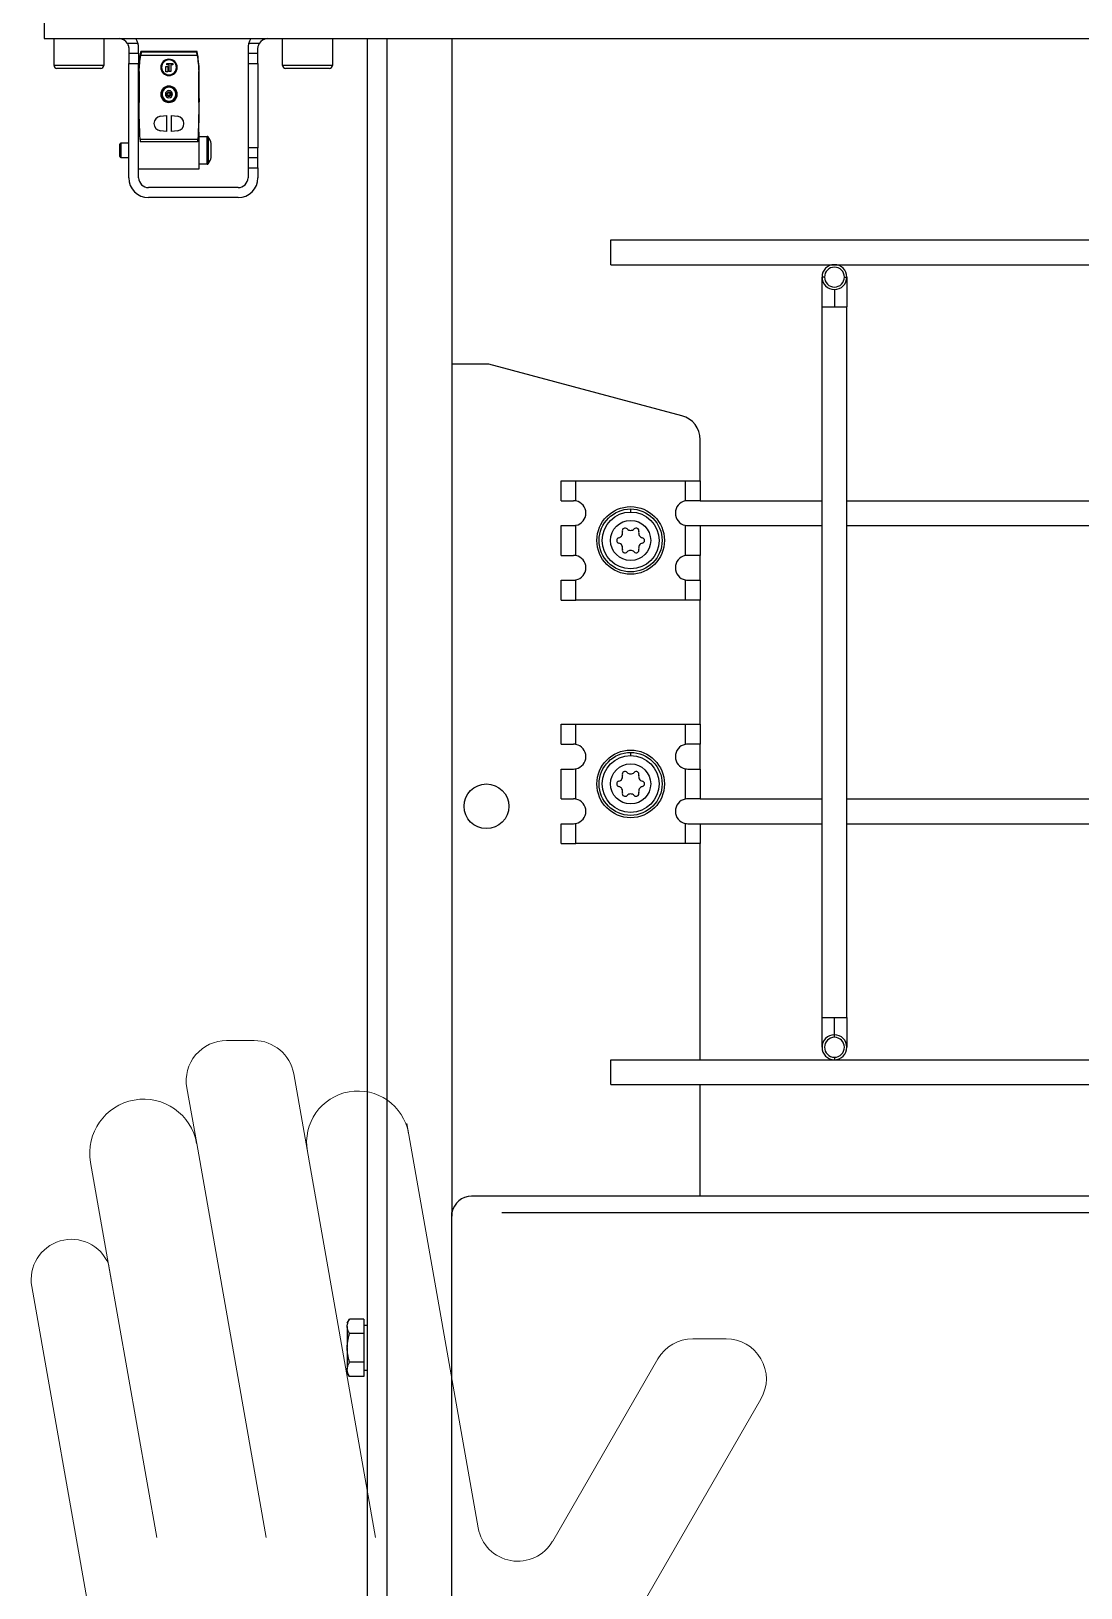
# Model space of a CAD drawing. Header units: millimetres. Extents: x -187347 to 135007, y -6415 to 292048.
# Drawn here: x -52372.2 to -52161, y 21176.7 to 21490 of the extents above; entities that cross this region are included whole.
import ezdxf

# ---------------------------------------------------------------- set-up
doc = ezdxf.new("R2010")
doc.units = ezdxf.units.MM
doc.header["$LTSCALE"] = 100
doc.layers.get('0').update_dxf_attribs({"lineweight": 18})
doc.layers.add('LAYOUT', color=3, linetype='Continuous', lineweight=18)
doc.layers.add('Layout CAT2', color=6, linetype='Continuous')

# ---------------------------------------------------------------- blocks, each defined once
blk = doc.blocks.new('vgdsvbgsbfgsd')
at = {"color": 0, "linetype": 'ByBlock', "lineweight": -2}
for p, q in [((4984.81, -48532.31, 0), (4984.81, -48536.31, 0)), ((4984.81, -48536.31, 0), (5794.81, -48536.31, 0)), ((4986.81, -48541.71, 0), (4986.81, -48536.31, 0)), ((4996.81, -48536.31, 0), (4996.81, -48541.71, 0)), ((5032.81, -48541.71, 0), (5032.81, -48536.31, 0)), ((5042.81, -48536.31, 0), (5042.81, -48541.71, 0)), ((5049.81, -48536.31, 0), (5049.81, -48963.81, 0)), ((5053.81, -48955.8, 0), (5053.81, -48536.31, 0)), ((5066.81, -48536.31, 0), (5066.81, -48773.28, 0)), ((5003.72, -48537.31, 0), (5001.58, -48537.31, 0)), ((5001.84, -48538.31, 0), (5001.84, -48539.31, 0)), ((5001.84, -48539.31, 0), (5001.84, -48541.31, 0)), ((5003.84, -48539.31, 0), (5001.84, -48539.31, 0)), ((5003.84, -48539.31, 0), (5003.84, -48538.31, 0)), ((5003.84, -48539.31, 0), (5003.84, -48541.31, 0)), ((5015.63, -48538.91, 0), (5004.26, -48538.91, 0)), ((5015.63, -48539.68, 0), (5004.26, -48539.68, 0)), ((5015.52, -48539.02, 0), (5004.53, -48539.02, 0)), ((5025.84, -48538.31, 0), (5025.84, -48539.31, 0)), ((5025.84, -48539.31, 0), (5025.84, -48541.31, 0)), ((5027.84, -48539.31, 0), (5025.84, -48539.31, 0)), ((5028.11, -48537.31, 0), (5025.97, -48537.31, 0)), ((5027.84, -48539.31, 0), (5027.84, -48538.31, 0)), ((5027.84, -48541.31, 0), (5027.84, -48539.31, 0)), ((4996.81, -48541.71, 0), (4986.81, -48541.71, 0)), ((4996.21, -48542.31, 0), (4987.41, -48542.31, 0)), ((5001.84, -48564.31, 0), (5001.84, -48541.31, 0)), ((5001.84, -48541.31, 0), (5003.84, -48541.31, 0)), ((5003.84, -48564.31, 0), (5003.84, -48541.31, 0)), ((5003.95, -48542.95, 0), (5003.95, -48549.2, 0)), ((5009.34, -48543.01, 0), (5009.34, -48541.91, 0)), ((5009.34, -48541.91, 0), (5009.74, -48541.91, 0)), ((5009.54, -48541.31, 0), (5010.74, -48541.31, 0)), ((5009.54, -48541.61, 0), (5009.54, -48541.31, 0)), ((5009.99, -48541.61, 0), (5009.54, -48541.61, 0)), ((5009.74, -48541.91, 0), (5009.74, -48543.01, 0)), ((5009.99, -48542.91, 0), (5009.99, -48541.61, 0)), ((5010.29, -48542.91, 0), (5009.99, -48542.91, 0)), ((5010.29, -48541.61, 0), (5010.29, -48542.91, 0)), ((5010.74, -48541.61, 0), (5010.29, -48541.61, 0)), ((5010.74, -48541.31, 0), (5010.74, -48541.61, 0)), ((5015.93, -48549.2, 0), (5015.93, -48542.95, 0)), ((5016.04, -48549.2, 0), (5016.04, -48542.95, 0)), ((5025.84, -48541.31, 0), (5027.84, -48541.31, 0)), ((5025.84, -48541.31, 0), (5025.84, -48558.31, 0)), ((5027.84, -48541.31, 0), (5027.84, -48558.31, 0)), ((5042.81, -48541.71, 0), (5032.81, -48541.71, 0)), ((5042.21, -48542.31, 0), (5033.41, -48542.31, 0)), ((5009.74, -48543.01, 0), (5009.34, -48543.01, 0)), ((5008.44, -48547.51, 0), (5008.54, -48547.51, 0)), ((5009.49, -48547.51, 0), (5009.21, -48547.51, 0)), ((5009.94, -48547.06, 0), (5009.94, -48547.22, 0)), ((5009.94, -48547.79, 0), (5009.94, -48547.96, 0)), ((5010.67, -48547.51, 0), (5010.39, -48547.51, 0)), ((5011.44, -48547.51, 0), (5011.34, -48547.51, 0)), ((5008.22, -48551.95, 0), (5009.43, -48551.81, 0)), ((5009.43, -48551.81, 0), (5009.43, -48554.99, 0)), ((5010.46, -48551.81, 0), (5011.67, -48551.95, 0)), ((5010.46, -48554.99, 0), (5010.46, -48551.81, 0)), ((5003.95, -48555.11, 0), (5003.84, -48555.11, 0)), ((5004.07, -48555.21, 0), (5003.96, -48555.21, 0)), ((5009.43, -48554.99, 0), (5008.22, -48554.85, 0)), ((5011.67, -48554.85, 0), (5010.46, -48554.99, 0)), ((5015.93, -48555.21, 0), (5015.82, -48555.21, 0)), ((5016.04, -48555.11, 0), (5015.93, -48555.11, 0)), ((5016.04, -48562.51, 0), (5016.04, -48555.11, 0)), ((5000.04, -48557.61, 0), (5000.35, -48557.31, 0)), ((5000.04, -48560, 0), (5000.04, -48557.61, 0)), ((5000.35, -48557.31, 0), (5001.84, -48557.31, 0)), ((5000.35, -48560.31, 0), (5000.35, -48557.31, 0)), ((5003.84, -48560.97, 0), (5003.84, -48556.64, 0)), ((5015.75, -48556.64, 0), (5004.13, -48556.64, 0)), ((5015.73, -48557.08, 0), (5004.15, -48557.08, 0)), ((5016.04, -48556.01, 0), (5017.63, -48556.01, 0)), ((5017.63, -48561.61, 0), (5017.63, -48556.01, 0)), ((5017.87, -48561.48, 0), (5017.87, -48556.14, 0)), ((5018.44, -48557.95, 0), (5018.44, -48557.41, 0)), ((5018.44, -48559.34, 0), (5018.44, -48557.95, 0)), ((5025.84, -48558.31, 0), (5025.84, -48560.31, 0)), ((5027.84, -48558.31, 0), (5025.84, -48558.31, 0)), ((5027.84, -48560.31, 0), (5027.84, -48558.31, 0)), ((5000.35, -48560.31, 0), (5000.04, -48560, 0)), ((5001.84, -48560.31, 0), (5000.35, -48560.31, 0)), ((5017.63, -48561.61, 0), (5016.04, -48561.61, 0)), ((5018.44, -48560.2, 0), (5018.44, -48559.34, 0)), ((5018.44, -48560.21, 0), (5018.44, -48560.2, 0)), ((5025.84, -48560.31, 0), (5025.84, -48562.31, 0)), ((5027.84, -48560.31, 0), (5025.84, -48560.31, 0)), ((5027.84, -48562.31, 0), (5027.84, -48560.31, 0)), ((5003.84, -48562.51, 0), (5016.04, -48562.51, 0)), ((5025.84, -48562.31, 0), (5025.84, -48564.31, 0)), ((5025.84, -48562.31, 0), (5027.84, -48562.31, 0)), ((5027.84, -48562.31, 0), (5027.84, -48564.31, 0)), ((5023.84, -48566.31, 0), (5005.84, -48566.31, 0)), ((5023.84, -48568.31, 0), (5005.84, -48568.31, 0)), ((5098.81, -48581.81, 0), (5098.81, -48576.81, 0)), ((5098.81, -48576.81, 0), (5668.81, -48576.81, 0)), ((5098.81, -48581.81, 0), (5668.81, -48581.81, 0)), ((5141.31, -48590.31, 0), (5141.31, -48584.31, 0)), ((5141.81, -48584.31, 0), (5141.31, -48584.31, 0)), ((5143.81, -48586.81, 0), (5143.81, -48590.31, 0)), ((5145.81, -48584.31, 0), (5146.31, -48584.31, 0)), ((5146.31, -48584.31, 0), (5146.31, -48590.31, 0)), ((5141.31, -48733.31, 0), (5141.31, -48590.31, 0)), ((5141.31, -48590.31, 0), (5143.81, -48590.31, 0)), ((5143.81, -48590.31, 0), (5146.31, -48590.31, 0)), ((5146.31, -48733.31, 0), (5146.31, -48590.31, 0)), ((5074.27, -48601.81, 0), (5066.81, -48601.81, 0)), ((5113.1, -48612.21, 0), (5074.27, -48601.81, 0)), ((5116.81, -48625.31, 0), (5116.81, -48617.04, 0)), ((5088.81, -48625.31, 0), (5091.81, -48625.31, 0)), ((5088.81, -48629.31, 0), (5088.81, -48625.31, 0)), ((5091.81, -48625.31, 0), (5113.81, -48625.31, 0)), ((5091.81, -48629.36, 0), (5091.81, -48625.31, 0)), ((5113.81, -48625.31, 0), (5116.81, -48625.31, 0)), ((5113.81, -48625.31, 0), (5113.81, -48629.36, 0)), ((5116.81, -48625.31, 0), (5116.81, -48629.31, 0)), ((5088.81, -48629.31, 0), (5091.31, -48629.31, 0)), ((5116.81, -48629.31, 0), (5114.31, -48629.31, 0)), ((5116.82, -48629.31, 0), (5141.31, -48629.31, 0)), ((5146.32, -48629.31, 0), (5237.31, -48629.31, 0)), ((5102.81, -48630.98, 0), (5102.81, -48631.59, 0)), ((5088.81, -48640.31, 0), (5088.81, -48634.31, 0)), ((5088.81, -48634.31, 0), (5091.31, -48634.31, 0)), ((5091.81, -48640.36, 0), (5091.81, -48634.26, 0)), ((5113.81, -48634.26, 0), (5113.81, -48640.36, 0)), ((5114.31, -48634.31, 0), (5116.81, -48634.31, 0)), ((5116.81, -48634.31, 0), (5116.81, -48640.31, 0)), ((5116.82, -48634.31, 0), (5141.31, -48634.31, 0)), ((5146.32, -48634.31, 0), (5237.31, -48634.31, 0)), ((5088.81, -48640.31, 0), (5091.31, -48640.31, 0)), ((5116.81, -48640.31, 0), (5114.31, -48640.31, 0)), ((5116.81, -48645.31, 0), (5116.81, -48640.31, 0)), ((5088.81, -48649.31, 0), (5088.81, -48645.31, 0)), ((5088.81, -48645.31, 0), (5091.31, -48645.31, 0)), ((5091.81, -48649.31, 0), (5091.81, -48645.26, 0)), ((5113.81, -48645.26, 0), (5113.81, -48649.31, 0)), ((5114.31, -48645.31, 0), (5116.81, -48645.31, 0)), ((5116.81, -48645.31, 0), (5116.81, -48649.31, 0)), ((5088.81, -48649.31, 0), (5091.81, -48649.31, 0)), ((5113.81, -48649.31, 0), (5091.81, -48649.31, 0)), ((5116.81, -48649.31, 0), (5113.81, -48649.31, 0)), ((5116.81, -48674.31, 0), (5116.81, -48649.31, 0)), ((5088.81, -48674.31, 0), (5091.81, -48674.31, 0)), ((5088.81, -48678.31, 0), (5088.81, -48674.31, 0)), ((5091.81, -48678.36, 0), (5091.81, -48674.31, 0)), ((5091.81, -48674.31, 0), (5113.81, -48674.31, 0)), ((5113.81, -48674.31, 0), (5116.81, -48674.31, 0)), ((5113.81, -48674.31, 0), (5113.81, -48678.36, 0)), ((5116.81, -48674.31, 0), (5116.81, -48678.31, 0)), ((5088.81, -48678.31, 0), (5091.31, -48678.31, 0)), ((5102.81, -48679.98, 0), (5102.81, -48680.59, 0)), ((5116.81, -48678.31, 0), (5114.31, -48678.31, 0)), ((5116.81, -48683.31, 0), (5116.81, -48678.31, 0)), ((5088.81, -48689.31, 0), (5088.81, -48683.31, 0)), ((5088.81, -48683.31, 0), (5091.31, -48683.31, 0)), ((5091.81, -48689.36, 0), (5091.81, -48683.26, 0)), ((5113.81, -48683.26, 0), (5113.81, -48689.36, 0)), ((5114.31, -48683.31, 0), (5116.81, -48683.31, 0)), ((5116.81, -48683.31, 0), (5116.81, -48689.31, 0)), ((5088.81, -48689.31, 0), (5091.31, -48689.31, 0)), ((5116.81, -48689.31, 0), (5114.31, -48689.31, 0)), ((5116.82, -48689.31, 0), (5141.31, -48689.31, 0)), ((5146.32, -48689.31, 0), (5237.31, -48689.31, 0)), ((5088.81, -48698.31, 0), (5088.81, -48694.31, 0)), ((5088.81, -48694.31, 0), (5091.31, -48694.31, 0)), ((5091.81, -48698.31, 0), (5091.81, -48694.26, 0)), ((5113.81, -48694.26, 0), (5113.81, -48698.31, 0)), ((5114.31, -48694.31, 0), (5116.81, -48694.31, 0)), ((5116.81, -48694.31, 0), (5116.81, -48698.31, 0)), ((5116.82, -48694.31, 0), (5141.31, -48694.31, 0)), ((5146.32, -48694.31, 0), (5237.31, -48694.31, 0)), ((5088.81, -48698.31, 0), (5091.81, -48698.31, 0)), ((5113.81, -48698.31, 0), (5091.81, -48698.31, 0)), ((5116.81, -48698.31, 0), (5113.81, -48698.31, 0)), ((5116.81, -48741.81, 0), (5116.81, -48698.31, 0)), ((5141.31, -48733.31, 0), (5143.81, -48733.31, 0)), ((5141.31, -48739.31, 0), (5141.31, -48733.31, 0)), ((5143.81, -48733.31, 0), (5146.31, -48733.31, 0)), ((5143.81, -48736.81, 0), (5143.81, -48733.31, 0)), ((5146.31, -48733.31, 0), (5146.31, -48739.31, 0)), ((5143.81, -48737.31, 0), (5143.81, -48736.81, 0)), ((5098.81, -48741.81, 0), (5668.81, -48741.81, 0)), ((5098.81, -48746.81, 0), (5098.81, -48741.81, 0)), ((5143.81, -48741.31, 0), (5143.81, -48741.81, 0)), ((5098.81, -48746.81, 0), (5668.81, -48746.81, 0)), ((5116.81, -48769.29, 0), (5116.81, -48746.81, 0)), ((5696.81, -48769.28, 0), (5070.81, -48769.28, 0)), ((5066.81, -48969.28, 0), (5066.81, -48773.28, 0)), ((5076.87, -48772.59, 0), (5690.75, -48772.59, 0)), ((5045.81, -48794.81, 0), (5046.26, -48794.03, 0)), ((5045.81, -48795.51, 0), (5045.81, -48795.44, 0)), ((5045.81, -48795.51, 0), (5045.81, -48799.74, 0)), ((5049.14, -48794.03, 0), (5046.26, -48794.03, 0)), ((5049.14, -48794.03, 0), (5049.14, -48796.92, 0)), ((5049.14, -48795.26, 0), (5049.81, -48795.26, 0)), ((5045.81, -48799.88, 0), (5045.81, -48799.74, 0)), ((5049.14, -48796.92, 0), (5046.26, -48796.92, 0)), ((5049.14, -48796.92, 0), (5049.14, -48802.69, 0)), ((5045.81, -48799.88, 0), (5045.81, -48804.1, 0)), ((5049.14, -48802.69, 0), (5046.26, -48802.69, 0)), ((5049.14, -48802.69, 0), (5049.14, -48805.58, 0)), ((5045.81, -48804.17, 0), (5045.81, -48804.1, 0)), ((5046.26, -48805.58, 0), (5045.81, -48804.81, 0)), ((5049.14, -48805.58, 0), (5046.26, -48805.58, 0)), ((5049.81, -48804.35, 0), (5049.14, -48804.35, 0))]:
    blk.add_line(p, q, dxfattribs=at)
for centre, radius in [((5102.81, -48637.31, 0), 6.8), ((5102.81, -48637.31, 0), 6.33), ((5102.81, -48637.31, 0), 5.72), ((5102.81, -48637.31, 0), 4.04), ((5102.81, -48686.31, 0), 6.8), ((5102.81, -48686.31, 0), 6.33), ((5102.81, -48686.31, 0), 5.72), ((5102.81, -48686.31, 0), 4.04), ((5073.81, -48690.81, 0), 4.5)]:
    blk.add_circle(centre, radius, dxfattribs=at)
for centre, radius, start, end in [((4999.84, -48538.31, 0), 2, 30, 86.3756), ((4999.84, -48538.31, 0), 4, 14.4775, 29.9349), ((5029.84, -48538.31, 0), 4, 150.0651, 165.5225), ((5029.84, -48538.31, 0), 2, 93.6244, 150), ((5032.56, -48543.85, 0), 28.73, 170.0888, 178.2049), ((4987.32, -48543.85, 0), 28.73, 1.7951, 9.9112), ((4987.41, -48541.71, 0), 0.6, 180, 270), ((4996.21, -48541.71, 0), 0.6, 270, 0), ((5009.94, -48542.11, 0), 1.65, 90, 270), ((5009.94, -48542.11, 0), 1.5, 90, 270), ((5009.94, -48542.11, 0), 1.65, 270, 90), ((5009.94, -48542.11, 0), 1.5, 270, 90), ((5033.41, -48541.71, 0), 0.6, 180, 270), ((5042.21, -48541.71, 0), 0.6, 270, 0), ((5009.94, -48547.51, 0), 1.65, 90, 270), ((5009.94, -48547.51, 0), 1.5, 90, 180), ((5009.94, -48547.51, 0), 1.65, 270, 90), ((5009.94, -48547.51, 0), 1.5, 0, 90), ((5159.03, -48549.3, 0), 155.18, 179.9631, 182.1831), ((5009.94, -48547.51, 0), 1.5, 180, 270), ((5009.94, -48547.51, 0), 1.4, 0, 180), ((5009.94, -48547.51, 0), 1.4, 180, 270), ((5009.94, -48547.51, 0), 0.731, 0, 180), ((5009.94, -48547.51, 0), 0.731, 180, 270), ((5009.94, -48547.51, 0), 0.449, 90, 180), ((5009.94, -48547.51, 0), 0.449, 180, 270), ((5009.94, -48547.51, 0), 0.283, 90, 270), ((5009.94, -48547.51, 0), 0.449, 0, 90), ((5009.94, -48547.51, 0), 0.283, 270, 90), ((5009.94, -48547.51, 0), 1.5, 270, 0), ((5009.94, -48547.51, 0), 0.449, 270, 0), ((5009.94, -48547.51, 0), 0.731, 270, 0), ((5009.94, -48547.51, 0), 1.4, 270, 0), ((4860.86, -48549.3, 0), 155.18, 357.8169, 0.0369), ((5009.94, -48548.76, 0), 6.12, 355.6773, 4.3244), ((5008.38, -48553.4, 0), 1.46, 96.6742, 263.3258), ((5011.5, -48553.4, 0), 1.46, 276.6742, 83.3258), ((5017.63, -48556.29, 0), 0.28, 32.2692, 90), ((5013.64, -48558.81, 0), 5, 16.2602, 32.2692), ((5017.63, -48561.33, 0), 0.28, 270, 327.7308), ((5013.64, -48558.81, 0), 5, 327.7308, 343.7398), ((5005.84, -48564.31, 0), 4, 180, 270), ((5005.84, -48564.31, 0), 2, 180, 270), ((5023.84, -48564.31, 0), 2, 270, 0), ((5023.84, -48564.31, 0), 4, 270, 0), ((5143.81, -48584.31, 0), 2.5, 0, 180), ((5143.81, -48584.31, 0), 2, 0, 180), ((5143.81, -48584.31, 0), 2.5, 180, 0), ((5143.81, -48584.31, 0), 2, 180, 0), ((5111.81, -48617.04, 0), 5, 0, 75), ((5091.31, -48631.81, 0), 2.5, 281.537, 78.463), ((5114.31, -48631.81, 0), 2.5, 101.537, 258.463), ((5100.57, -48637.31, 0), 0.56, 103.3538, 179.9858), ((5100.21, -48635.81, 0), 0.98, 283.3444, 16.6556), ((5101.69, -48635.37, 0), 0.56, 120.0022, 196.6568), ((5101.69, -48635.37, 0), 0.56, 43.3418, 119.9995), ((5102.81, -48634.31, 0), 0.98, 223.3601, 316.6399), ((5103.93, -48635.37, 0), 0.56, 60.014, 136.6442), ((5103.93, -48635.37, 0), 0.56, 343.3429, 59.9989), ((5105.4, -48635.81, 0), 0.98, 163.3537, 256.6463), ((5105.05, -48637.31, 0), 0.56, 0.0251, 76.6331), ((5100.57, -48637.31, 0), 0.56, 180.0248, 256.6369), ((5100.21, -48638.81, 0), 0.98, 343.3562, 76.6438), ((5101.69, -48639.25, 0), 0.56, 163.3418, 240), ((5101.69, -48639.25, 0), 0.56, 240.0227, 316.6355), ((5102.81, -48640.3, 0), 0.98, 43.3463, 136.6537), ((5103.93, -48639.25, 0), 0.56, 223.3516, 299.9902), ((5103.93, -48639.25, 0), 0.56, 300, 16.6582), ((5105.4, -48638.81, 0), 0.98, 103.3601, 196.6399), ((5105.05, -48637.31, 0), 0.56, 283.3442, 359.9976), ((5091.31, -48642.81, 0), 2.5, 281.537, 78.463), ((5114.31, -48642.81, 0), 2.5, 101.537, 258.463), ((5091.31, -48680.81, 0), 2.5, 281.537, 78.463), ((5114.31, -48680.81, 0), 2.5, 101.537, 258.463), ((5101.69, -48684.37, 0), 0.56, 120.0022, 196.6568), ((5101.69, -48684.37, 0), 0.56, 43.3418, 119.9995), ((5103.93, -48684.37, 0), 0.56, 60.014, 136.6442), ((5103.93, -48684.37, 0), 0.56, 343.3429, 59.9989), ((5100.57, -48686.31, 0), 0.56, 103.3538, 179.9858), ((5100.57, -48686.31, 0), 0.56, 180.0248, 256.6369), ((5100.21, -48684.81, 0), 0.98, 283.3444, 16.6556), ((5100.21, -48687.81, 0), 0.98, 343.3562, 76.6438), ((5102.81, -48683.31, 0), 0.98, 223.3601, 316.6399), ((5105.4, -48684.81, 0), 0.98, 163.3537, 256.6463), ((5105.4, -48687.81, 0), 0.98, 103.3601, 196.6399), ((5105.05, -48686.31, 0), 0.56, 0.0251, 76.6331), ((5105.05, -48686.31, 0), 0.56, 283.3442, 359.9976), ((5091.31, -48691.81, 0), 2.5, 281.537, 78.463), ((5101.69, -48688.25, 0), 0.56, 163.3418, 240), ((5101.69, -48688.25, 0), 0.56, 240.0227, 316.6355), ((5102.81, -48689.3, 0), 0.98, 43.3463, 136.6537), ((5103.93, -48688.25, 0), 0.56, 223.3516, 299.9902), ((5103.93, -48688.25, 0), 0.56, 300, 16.6582), ((5114.31, -48691.81, 0), 2.5, 101.537, 258.463), ((5143.81, -48739.31, 0), 2.5, 90, 270), ((5143.81, -48739.31, 0), 2.5, 270, 90), ((5143.81, -48739.31, 0), 2, 90, 270), ((5143.81, -48739.31, 0), 2, 270, 90), ((5070.81, -48773.28, 0), 4, 90, 170)]:
    blk.add_arc(centre, radius, start, end, dxfattribs=at)
at = {"color": 0, "linetype": 'ByBlock', "lineweight": -2, "extrusion": (0, 0, -1)}
for centre, major_axis, start_param, end_param in [((5035.01, -48544.19, 0), (0, -31.08), 1.610726, 1.716497), ((4984.87, -48544.19, 0), (31.08, 0), 6.137485, 6.243255), ((5158.95, -48549.19, 0), (0, -155), 1.522738, 1.570784), ((4860.93, -48549.19, 0), (155, 0), 0.000012, 0.048059), ((5070.81, -48773.28, 0), (4, 0), 3.141593, 3.316126)]:
    blk.add_ellipse(centre, major_axis=major_axis, ratio=1, start_param=start_param, end_param=end_param, dxfattribs=at)
at = {"color": 0, "linetype": 'ByBlock', "lineweight": -2}
for points, knots in [([(5001.58, -48537.31, 0), (5001.62, -48537.39, 0), (5001.66, -48537.47, 0), (5001.71, -48537.59, 0), (5001.73, -48537.64, 0), (5001.75, -48537.7, 0), (5001.76, -48537.72, 0), (5001.77, -48537.76, 0), (5001.77, -48537.79, 0), (5001.8, -48537.89, 0), (5001.82, -48537.98, 0), (5001.83, -48538.1, 0), (5001.84, -48538.15, 0), (5001.84, -48538.23, 0), (5001.84, -48538.27, 0), (5001.84, -48538.31, 0)], [0, 0, 0, 0, 0.25, 0.25, 0.375, 0.375, 0.4375, 0.4375, 0.5, 0.5, 0.75, 0.75, 0.875, 0.875, 1, 1, 1, 1]), ([(5003.84, -48538.31, 0), (5003.84, -48538.23, 0), (5003.84, -48538.15, 0), (5003.83, -48537.99, 0), (5003.82, -48537.91, 0), (5003.81, -48537.8, 0), (5003.81, -48537.78, 0), (5003.8, -48537.74, 0), (5003.8, -48537.72, 0), (5003.79, -48537.65, 0), (5003.78, -48537.61, 0), (5003.76, -48537.48, 0), (5003.74, -48537.39, 0), (5003.72, -48537.31, 0)], [0, 0, 0, 0, 0.25, 0.25, 0.5, 0.5, 0.5625, 0.5625, 0.625, 0.625, 0.75, 0.75, 1, 1, 1, 1]), ([(5004.33, -48539.2, 0), (5004.33, -48539.23, 0), (5004.32, -48539.26, 0), (5004.31, -48539.32, 0), (5004.31, -48539.34, 0), (5004.3, -48539.38, 0), (5004.3, -48539.4, 0), (5004.29, -48539.46, 0), (5004.28, -48539.5, 0), (5004.27, -48539.57, 0), (5004.27, -48539.59, 0), (5004.26, -48539.64, 0), (5004.26, -48539.66, 0), (5004.26, -48539.68, 0)], [0, 0, 0, 0, 0.25, 0.25, 0.375, 0.375, 0.5, 0.5, 0.75, 0.75, 0.875, 0.875, 1, 1, 1, 1]), ([(5004.53, -48539.02, 0), (5004.53, -48539.02, 0), (5004.53, -48539.02, 0), (5004.52, -48539.02, 0), (5004.51, -48539.02, 0), (5004.49, -48539.02, 0), (5004.48, -48539.02, 0), (5004.45, -48539.04, 0), (5004.43, -48539.05, 0), (5004.4, -48539.06, 0), (5004.4, -48539.07, 0), (5004.39, -48539.08, 0), (5004.39, -48539.08, 0), (5004.37, -48539.1, 0), (5004.37, -48539.11, 0), (5004.36, -48539.12, 0), (5004.35, -48539.13, 0), (5004.35, -48539.14, 0), (5004.34, -48539.15, 0), (5004.34, -48539.17, 0), (5004.33, -48539.18, 0), (5004.33, -48539.2, 0)], [0, 0, 0, 0, 0.03125, 0.03125, 0.0625, 0.125, 0.25, 0.25, 0.5, 0.5, 0.5625, 0.5625, 0.625, 0.625, 0.75, 0.75, 0.8125, 0.8125, 0.875, 0.875, 1, 1, 1, 1]), ([(5015.63, -48539.68, 0), (5015.62, -48539.64, 0), (5015.62, -48539.59, 0), (5015.61, -48539.53, 0), (5015.6, -48539.51, 0), (5015.6, -48539.47, 0), (5015.59, -48539.45, 0), (5015.58, -48539.39, 0), (5015.58, -48539.35, 0), (5015.57, -48539.29, 0), (5015.57, -48539.28, 0), (5015.56, -48539.25, 0), (5015.56, -48539.24, 0), (5015.56, -48539.23, 0), (5015.56, -48539.22, 0), (5015.55, -48539.18, 0), (5015.55, -48539.15, 0), (5015.54, -48539.12, 0), (5015.54, -48539.12, 0), (5015.54, -48539.11, 0), (5015.54, -48539.1, 0), (5015.54, -48539.09, 0), (5015.53, -48539.08, 0), (5015.53, -48539.05, 0), (5015.53, -48539.04, 0), (5015.53, -48539.03, 0), (5015.53, -48539.02, 0), (5015.52, -48539.02, 0), (5015.52, -48539.02, 0), (5015.52, -48539.02, 0)], [0, 0, 0, 0, 0.125191, 0.125191, 0.187787, 0.187787, 0.250383, 0.250383, 0.375574, 0.375574, 0.43817, 0.43817, 0.469468, 0.469468, 0.500765, 0.500765, 0.625957, 0.625957, 0.657255, 0.657255, 0.688552, 0.688552, 0.751148, 0.751148, 0.87634, 0.87634, 0.938935, 0.938935, 1, 1, 1, 1]), ([(5025.97, -48537.31, 0), (5025.95, -48537.39, 0), (5025.93, -48537.48, 0), (5025.9, -48537.65, 0), (5025.88, -48537.74, 0), (5025.87, -48537.84, 0), (5025.87, -48537.86, 0), (5025.86, -48537.9, 0), (5025.86, -48537.93, 0), (5025.86, -48537.99, 0), (5025.85, -48538.03, 0), (5025.85, -48538.15, 0), (5025.84, -48538.23, 0), (5025.84, -48538.31, 0)], [0, 0, 0, 0, 0.25, 0.25, 0.5, 0.5, 0.5625, 0.5625, 0.625, 0.625, 0.75, 0.75, 1, 1, 1, 1]), ([(5027.84, -48538.31, 0), (5027.84, -48538.23, 0), (5027.85, -48538.15, 0), (5027.86, -48538.02, 0), (5027.87, -48537.98, 0), (5027.88, -48537.92, 0), (5027.89, -48537.89, 0), (5027.9, -48537.85, 0), (5027.9, -48537.83, 0), (5027.93, -48537.72, 0), (5027.96, -48537.64, 0), (5028.01, -48537.51, 0), (5028.03, -48537.47, 0), (5028.07, -48537.39, 0), (5028.09, -48537.35, 0), (5028.11, -48537.31, 0)], [0, 0, 0, 0, 0.25, 0.25, 0.375, 0.375, 0.4375, 0.4375, 0.5, 0.5, 0.75, 0.75, 0.875, 0.875, 1, 1, 1, 1]), ([(5004.13, -48556.64, 0), (5004.13, -48556.68, 0), (5004.14, -48556.72, 0), (5004.14, -48556.78, 0), (5004.14, -48556.8, 0), (5004.14, -48556.84, 0), (5004.14, -48556.86, 0), (5004.15, -48556.91, 0), (5004.15, -48556.99, 0), (5004.15, -48557.05, 0), (5004.15, -48557.08, 0)], [0, 0, 0, 0, 0.25, 0.25, 0.375, 0.375, 0.5, 0.5, 0.75, 1, 1, 1, 1]), ([(5015.73, -48557.08, 0), (5015.73, -48557.05, 0), (5015.74, -48557.02, 0), (5015.74, -48556.97, 0), (5015.74, -48556.95, 0), (5015.74, -48556.91, 0), (5015.74, -48556.9, 0), (5015.74, -48556.84, 0), (5015.75, -48556.76, 0), (5015.75, -48556.68, 0), (5015.75, -48556.64, 0)], [0, 0, 0, 0, 0.25, 0.25, 0.375, 0.375, 0.5, 0.5, 0.75, 1, 1, 1, 1]), ([(5045.81, -48795.44, 0), (5045.81, -48795.32, 0), (5045.82, -48795.2, 0), (5045.85, -48795.06, 0), (5045.86, -48795.03, 0), (5045.87, -48794.97, 0), (5045.88, -48794.94, 0), (5045.9, -48794.85, 0), (5045.92, -48794.79, 0), (5045.97, -48794.61, 0), (5046.02, -48794.49, 0), (5046.13, -48794.26, 0), (5046.19, -48794.15, 0), (5046.26, -48794.03, 0)], [0, 0, 0, 0, 0.25, 0.25, 0.3125, 0.3125, 0.375, 0.375, 0.5, 0.5, 0.75, 0.75, 1, 1, 1, 1]), ([(5046.26, -48796.92, 0), (5046.22, -48796.86, 0), (5046.19, -48796.81, 0), (5046.13, -48796.69, 0), (5046.1, -48796.63, 0), (5046.02, -48796.46, 0), (5045.97, -48796.34, 0), (5045.9, -48796.1, 0), (5045.87, -48795.99, 0), (5045.82, -48795.75, 0), (5045.81, -48795.63, 0), (5045.81, -48795.51, 0)], [0, 0, 0, 0, 0.125, 0.125, 0.25, 0.25, 0.5, 0.5, 0.75, 0.75, 1, 1, 1, 1]), ([(5045.81, -48799.74, 0), (5045.81, -48799.5, 0), (5045.82, -48799.26, 0), (5045.85, -48798.91, 0), (5045.87, -48798.79, 0), (5045.89, -48798.61, 0), (5045.9, -48798.55, 0), (5045.92, -48798.43, 0), (5045.93, -48798.37, 0), (5045.97, -48798.08, 0), (5046.02, -48797.84, 0), (5046.13, -48797.38, 0), (5046.19, -48797.15, 0), (5046.26, -48796.92, 0)], [0, 0, 0, 0, 0.25, 0.25, 0.375, 0.375, 0.4375, 0.4375, 0.5, 0.5, 0.75, 0.75, 1, 1, 1, 1]), ([(5046.26, -48802.69, 0), (5046.19, -48802.47, 0), (5046.13, -48802.23, 0), (5046.06, -48801.94, 0), (5046.05, -48801.88, 0), (5046.02, -48801.77, 0), (5046.01, -48801.71, 0), (5045.97, -48801.53, 0), (5045.95, -48801.41, 0), (5045.9, -48801.06, 0), (5045.86, -48800.82, 0), (5045.82, -48800.35, 0), (5045.81, -48800.12, 0), (5045.81, -48799.88, 0)], [0, 0, 0, 0, 0.25, 0.25, 0.3125, 0.3125, 0.375, 0.375, 0.5, 0.5, 0.75, 0.75, 1, 1, 1, 1]), ([(5045.81, -48804.1, 0), (5045.81, -48803.98, 0), (5045.82, -48803.86, 0), (5045.85, -48803.72, 0), (5045.86, -48803.69, 0), (5045.87, -48803.63, 0), (5045.88, -48803.6, 0), (5045.9, -48803.51, 0), (5045.92, -48803.45, 0), (5045.97, -48803.27, 0), (5046.02, -48803.15, 0), (5046.13, -48802.92, 0), (5046.19, -48802.81, 0), (5046.26, -48802.69, 0)], [0, 0, 0, 0, 0.25, 0.25, 0.3125, 0.3125, 0.375, 0.375, 0.5, 0.5, 0.75, 0.75, 1, 1, 1, 1]), ([(5046.26, -48805.58, 0), (5046.22, -48805.52, 0), (5046.19, -48805.47, 0), (5046.13, -48805.35, 0), (5046.1, -48805.29, 0), (5046.02, -48805.12, 0), (5045.97, -48805, 0), (5045.9, -48804.76, 0), (5045.87, -48804.65, 0), (5045.82, -48804.41, 0), (5045.81, -48804.29, 0), (5045.81, -48804.17, 0)], [0, 0, 0, 0, 0.125, 0.125, 0.25, 0.25, 0.5, 0.5, 0.75, 0.75, 1, 1, 1, 1])]:
    blk.add_open_spline(points, degree=3, knots=knots, dxfattribs=at)
for points in [[(5091.81, -48629.36, 0), (5091.64, -48629.32, 0), (5091.48, -48629.31, 0), (5091.31, -48629.31, 0)], [(5114.31, -48629.31, 0), (5114.14, -48629.31, 0), (5113.97, -48629.32, 0), (5113.81, -48629.36, 0)], [(5091.31, -48634.31, 0), (5091.48, -48634.31, 0), (5091.64, -48634.29, 0), (5091.81, -48634.26, 0)], [(5113.81, -48634.26, 0), (5113.97, -48634.29, 0), (5114.14, -48634.31, 0), (5114.31, -48634.31, 0)], [(5091.81, -48640.36, 0), (5091.64, -48640.32, 0), (5091.48, -48640.31, 0), (5091.31, -48640.31, 0)], [(5114.31, -48640.31, 0), (5114.14, -48640.31, 0), (5113.97, -48640.32, 0), (5113.81, -48640.36, 0)], [(5091.31, -48645.31, 0), (5091.48, -48645.31, 0), (5091.64, -48645.29, 0), (5091.81, -48645.26, 0)], [(5113.81, -48645.26, 0), (5113.97, -48645.29, 0), (5114.14, -48645.31, 0), (5114.31, -48645.31, 0)], [(5091.81, -48678.36, 0), (5091.64, -48678.32, 0), (5091.48, -48678.31, 0), (5091.31, -48678.31, 0)], [(5114.31, -48678.31, 0), (5114.14, -48678.31, 0), (5113.97, -48678.32, 0), (5113.81, -48678.36, 0)], [(5091.31, -48683.31, 0), (5091.48, -48683.31, 0), (5091.64, -48683.29, 0), (5091.81, -48683.26, 0)], [(5113.81, -48683.26, 0), (5113.97, -48683.29, 0), (5114.14, -48683.31, 0), (5114.31, -48683.31, 0)], [(5091.81, -48689.36, 0), (5091.64, -48689.32, 0), (5091.48, -48689.31, 0), (5091.31, -48689.31, 0)], [(5114.31, -48689.31, 0), (5114.14, -48689.31, 0), (5113.97, -48689.32, 0), (5113.81, -48689.36, 0)], [(5091.31, -48694.31, 0), (5091.48, -48694.31, 0), (5091.64, -48694.29, 0), (5091.81, -48694.26, 0)], [(5113.81, -48694.26, 0), (5113.97, -48694.29, 0), (5114.14, -48694.31, 0), (5114.31, -48694.31, 0)]]:
    blk.add_open_spline(points, degree=3, dxfattribs=at)
blk = doc.blocks.new('general_Man')
at = {"layer": 'LAYOUT', "color": 4, "ltscale": 10}
for p, q in [((-362.3, 625), (-356.75, 625)), ((-348.78, 618.31), (-332.32, 525)), ((-368.3, 604.26), (-370.28, 615.49)), ((-311.68, 526.92), (-326.03, 608.31)), ((-368.3, 604.26), (-354.32, 525)), ((-385.41, 576.51), (-389.64, 600.49)), ((-386.03, 580.03), (-376.32, 525)), ((-300, 0), (-401.47, 575.49)), ((-268.49, 565), (-261.8, 565)), ((-296.68, 524.27), (-275.51, 560.95)), ((-254.78, 552.85), (-301.87, 471.29))]:
    blk.add_line(p, q, dxfattribs=at)
for centre, radius, start, end in [((-362.3, 616.9), 8.1, 89.9979, 190.0023), ((-356.75, 616.9), 8.1, 9.9971, 89.9979), ((-335.85, 604.52), 10.33, 10.0085, 190.002), ((-378.97, 602.37), 10.83, 10.0029, 190.0017), ((-393.5, 576.9), 8.1, 22.7557, 190.0014), ((-268.49, 556.9), 8.1, 89.9985, 150.0011), ((-261.8, 556.9), 8.1, 330.0006, 89.9976), ((-303.7, 528.32), 8.1, 190.0016, 330.0006)]:
    blk.add_arc(centre, radius, start, end, dxfattribs=at)

msp = doc.modelspace()

# ---------------------------------------------------------------- block references
at = {"layer": 'Layout CAT2'}
msp.add_blockref('vgdsvbgsbfgsd', (-57354.37, 70024.78, -3.45), dxfattribs=at)
at = {"layer": 'Layout CAT2', "color": 2}
msp.add_blockref('general_Man', (-51970.56, 20661.82, -3.45), dxfattribs=at)

doc.saveas('drawing.dxf')
